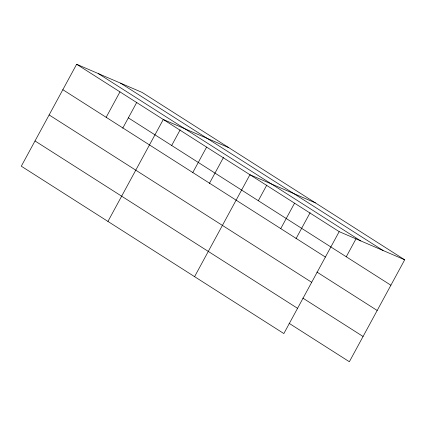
<?xml version="1.0" encoding="UTF-8"?>
<svg xmlns="http://www.w3.org/2000/svg" width="426" height="426" viewBox="0 0 426 426"><rect width="100%" height="100%" fill="white"/><g stroke="black" fill="none" stroke-linecap="round" stroke-linejoin="round"><path stroke-width="0.64" d="M404.7 259.801L142.156 92.437L76.643 64.267L21.3 166.199L283.844 333.563L339.187 231.632L404.7 259.801L349.357 361.733L289.105 323.318M106.159 117.31L119.962 91.883M122.741 128.189L136.821 102.261M107.938 221.429L163.286 119.498L228.794 147.668M171.673 145.479L180.139 129.877M192.797 172.541L206.605 147.114M209.384 183.42L223.464 157.492M194.581 276.66L249.924 174.729L315.437 202.898M258.31 200.71L266.782 185.108M280.75 228.608L294.558 203.181M296.022 238.651L310.101 212.718M346.263 256.777L355.987 238.858M120.537 83.145L383.08 250.504M98.262 73.565L360.806 240.93M76.643 64.267L339.187 231.632M128.348 117.864L390.892 285.228M62.84 89.694L325.384 257.059M316.933 272.065L377.186 310.474M49.128 114.94L311.678 282.305M302.811 298.072L363.064 336.481M35.007 140.953L297.55 308.317"/></g></svg>
